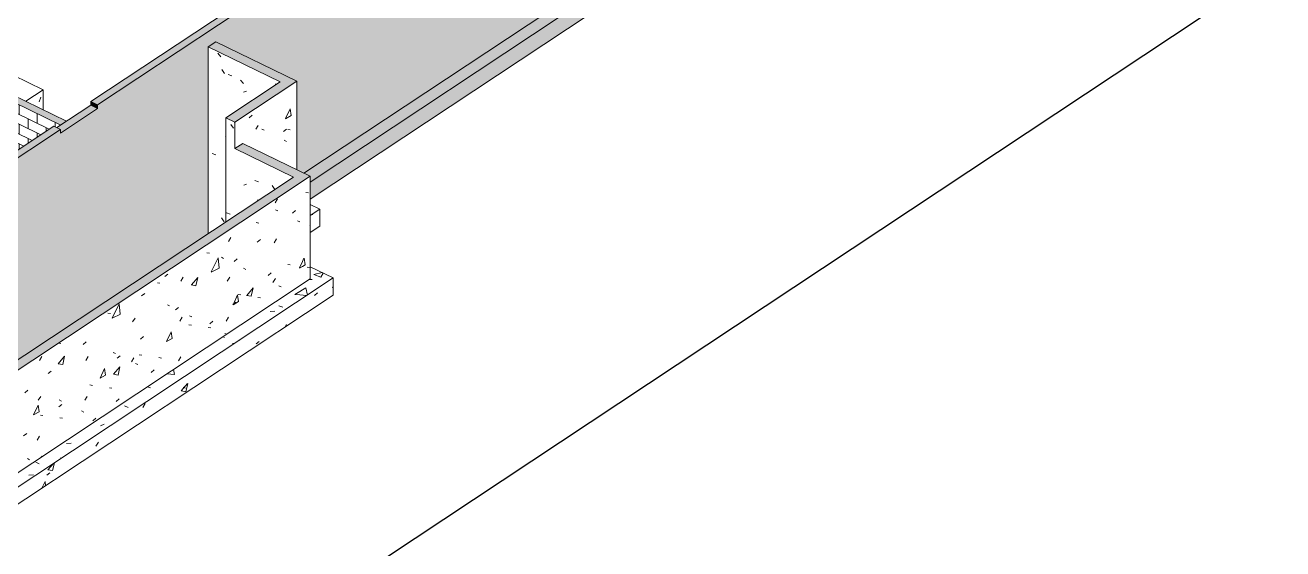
# Model space of a CAD drawing. Header units: inches. Extents: x -4071 to 5659, y -7640 to 11458.
# Drawn here: x 4291 to 5139, y -3466 to -3113 of the extents above; entities that cross this region are included whole.
import ezdxf

# ---------------------------------------------------------------- set-up
doc = ezdxf.new("R2010")
doc.units = ezdxf.units.IN
doc.header["$MEASUREMENT"] = 0
for name, color, linetype, lineweight in [('A-WALL', 113, 'Continuous', 18), ('A-WALL-PATT', 111, 'Continuous', 9), ('G-ANNO-SYMB', 111, 'Continuous', 30), ('S-FNDN', 32, 'Continuous', 18)]:
    doc.layers.add(name, color=color, linetype=linetype, lineweight=lineweight)
pattern_1 = [(38.843, (4480.646, -1978.785), (52.2627, -30.4178), [4.51, -49.611]), (329.8, (4480.646, -1978.785), (-10.1098, 64.362), [5.039, -55.431]), (98.927, (4485, -1981.32), (42.1533, 33.9443), [5.429, -59.722]), (32.745, (4480.65, -1962.98), (77.7636, -50.961), [6.748, -74.223]), (95.821, (4487.126, -1967.23), (68.1032, 43.797), [7.937, -87.312]), (326.762, (4480.646, -1962.98), (68.104, 43.7973), [7.748, -85.227]), (355.947, (4487.93, -1970.48), (43.4937, -53.0016), [5.115, -56.261]), (309.372, (4487.93, -1970.48), (17.7293, 48.663), [5.714, -62.849]), (69.982, (4491.557, -1974.9), (61.2226, -4.3385), [4.316, -47.476]), (19.034, (4480.646, -1978.785), (0.8863, 25.8737), [2.018, -37.852, 2.018, -38.953, -40.512]), (19.034, (4480.646, -1978.785), (0.8863, 25.8737), [-80.841, 2.018, -38.494]), (340.998, (4480.646, -1978.785), (19.1688, 21.8281), [2.521, -26.665, 2.521, -46.148, -19.292]), (340.998, (4480.646, -1978.785), (19.1688, 21.8281), [-77.856, 2.521, -16.771]), (310.327, (4464.397, -1970.869), (38.89608, -20.73084), [3.134, -20.606, 3.134, -70.934, -98.283]), (310.327, (4464.397, -1970.869), (38.89608, -20.73084), [-97.808, 3.134, -95.149]), (304.03, (4457.11, -1967.32), (42.49345, -12.79106), [3.168, -28.03, 3.168, -46.557, -70.555]), (304.03, (4457.11, -1967.32), (42.49345, -12.79106), [-80.923, 3.168, -67.388])]
pattern_2 = [(65.245, (3316.005, -2746.523), (44.8314, 24.72106), [7.196, -79.156]), (28.873, (3316.005, -2746.523), (-8.6732, 53.6958), [4.266, -46.929]), (99.175, (3319.74, -2744.463), (36.159, 78.4168), [4.533, -49.859]), (63.199, (3316.005, -2730.72), (66.7075, 31.082), [10.797, -118.769]), (95.597, (3321.56, -2728.13), (58.419, 115.649), [7.081, -77.89]), (24.983, (3316.005, -2730.72), (58.42, 115.6486), [6.133, -67.46]), (48.924, (3322.255, -2730.532), (37.30926, -7.1148), [6.661, -73.268]), (349.203, (3322.255, -2730.53), (15.2084, 67.3686), [3.165, -34.816]), (77.279, (3325.364, -2731.125), (52.5171, 60.2535), [5.755, -63.308]), (58.504, (3316.005, -2746.523), (0.75927, 26.80774), [3.132, -58.752, 3.132, -60.461, -62.881]), (58.504, (3316.005, -2746.523), (0.75927, 26.80774), [-125.477, 3.132, -59.749]), (39.64, (3316.005, -2746.523), (16.44296, 42.0508), [2.656, -28.085, 2.656, -48.606, -20.319]), (39.64, (3316.005, -2746.523), (16.44296, 42.0508), [-82.002, 2.656, -17.664]), (351.841, (3302.066, -2755.75), (33.36575, 20.30726), [1.757, -11.556, 1.757, -39.781, -55.118]), (351.841, (3302.066, -2755.75), (33.36575, 20.30726), [-54.852, 1.757, -53.361]), (333.599, (3295.816, -2759.89), (36.452, 32.0414), [1.698, -15.023, 1.698, -24.953, -37.815]), (333.599, (3295.816, -2759.89), (36.452, 32.0414), [-43.371, 1.698, -36.117])]
pattern_3 = [(34.089, (3318.85, -4057.874), (68.8563, -3.4213), [5.588, -61.472]), (357.156, (3318.85, -4057.874), (-13.3207, 41.0074), [5.745, -63.197]), (107.995, (3324.59, -4058.16), (55.537, 37.586), [3.593, -39.523]), (30.62, (3318.85, -4046.97), (102.4553, -9.0222), [8.689, -95.577]), (101.577, (3327.39, -4047.72), (89.728, 53.1054), [5.285, -58.135]), (354.967, (3318.85, -4046.97), (89.727, 53.106), [8.571, -94.281]), (12.298, (3328.45, -4049.697), (57.30306, -21.9493), [6.88, -75.676]), (339.041, (3328.45, -4049.697), (23.3585, 39.5333), [5.114, -56.249]), (59.423, (3333.227, -4051.526), (80.6616, 17.5827), [3.827, -42.092]), (23.545, (3318.85, -4057.874), (1.16752, 18.1483), [2.742, -51.426, 2.742, -52.921, -55.04]), (23.545, (3318.85, -4057.874), (1.16752, 18.1483), [-109.83, 2.742, -52.298]), (4.276, (3318.85, -4057.874), (25.2541, 21.50182), [3.15, -33.31, 3.15, -57.648, -24.1]), (4.276, (3318.85, -4057.874), (25.2541, 21.50182), [-97.258, 3.15, -20.95]), (340.111, (3297.443, -4057.874), (51.24646, -1.22932), [2.841, -18.684, 2.841, -64.318, -89.115]), (340.111, (3297.443, -4057.874), (51.24646, -1.22932), [-88.684, 2.841, -86.274]), (332.509, (3287.843, -4057.874), (55.986, 5.4576), [2.633, -23.298, 2.633, -38.697, -58.644]), (332.509, (3287.843, -4057.874), (55.986, 5.4576), [-67.261, 2.633, -56.011])]
pattern_4 = [(65.245, (3324.354, -2750.59), (44.8314, 24.72106), [7.196, -79.156]), (28.873, (3324.354, -2750.59), (-8.6732, 53.6958), [4.266, -46.929]), (99.175, (3328.09, -2748.53), (36.159, 78.4168), [4.533, -49.859]), (63.199, (3324.354, -2734.786), (66.7075, 31.082), [10.797, -118.769]), (95.597, (3329.91, -2732.196), (58.419, 115.649), [7.081, -77.89]), (24.983, (3324.35, -2734.79), (58.42, 115.6486), [6.133, -67.46]), (48.924, (3330.604, -2734.6), (37.30926, -7.1148), [6.661, -73.268]), (349.203, (3330.604, -2734.6), (15.2084, 67.3686), [3.165, -34.816]), (77.279, (3333.713, -2735.192), (52.5171, 60.2535), [5.755, -63.308]), (58.504, (3324.354, -2750.59), (0.75927, 26.80774), [3.132, -58.752, 3.132, -60.461, -62.881]), (58.504, (3324.354, -2750.59), (0.75927, 26.80774), [-125.477, 3.132, -59.749]), (39.64, (3324.354, -2750.59), (16.44296, 42.0508), [2.656, -28.085, 2.656, -48.606, -20.319]), (39.64, (3324.354, -2750.59), (16.44296, 42.0508), [-82.002, 2.656, -17.664]), (351.841, (3310.415, -2759.817), (33.36575, 20.30726), [1.757, -11.556, 1.757, -39.781, -55.118]), (351.841, (3310.415, -2759.817), (33.36575, 20.30726), [-54.852, 1.757, -53.361]), (333.599, (3304.165, -2763.955), (36.452, 32.0414), [1.698, -15.023, 1.698, -24.953, -37.815]), (333.599, (3304.165, -2763.955), (36.452, 32.0414), [-43.371, 1.698, -36.117])]

msp = doc.modelspace()

# ---------------------------------------------------------------- hatches: boundary and pattern name
at = {"layer": 'A-WALL'}
for points in [[(4462.647, -3151.245), (4473.928, -3150.754), (4419.279, -3124.133), (4414.071, -3127.581), (4461.64, -3150.754)], [(4432.258, -3178.34), (4473.928, -3150.754), (4462.647, -3151.245), (4426.186, -3175.382), (4428.794, -3176.653)], [(4477.799, -3218.221), (4483.007, -3214.773), (4437.467, -3192.589), (4432.258, -3196.037), (4474.027, -3216.384)], [(4240.804, -3375.116), (4477.799, -3218.221), (4471.726, -3215.264), (4234.732, -3372.158), (4239.94, -3374.695)]]:
    msp.add_hatch(color=256, dxfattribs=at).paths.add_polyline_path(points, flags=0)
at = {"layer": 'A-WALL-PATT'}
h = msp.add_hatch(dxfattribs=at)
h.set_pattern_fill('FP_132', color=256, style=0, pattern_type=2)
h.set_pattern_definition([(65.245, (3215.816, -2697.717), (44.83138, 24.72106), [7.196, -79.156]), (28.873, (3215.816, -2697.717), (-8.6732, 53.6958), [4.266, -46.929]), (99.175, (3219.55, -2695.657), (36.159, 78.4168), [4.533, -49.859]), (63.199, (3215.816, -2681.913), (66.7075, 31.0819), [10.797, -118.769]), (95.597, (3221.375, -2679.32), (58.4192, 115.649), [7.081, -77.89]), (24.983, (3215.816, -2681.91), (58.42, 115.6486), [6.133, -67.46]), (48.924, (3222.066, -2681.726), (37.30926, -7.1148), [6.661, -73.268]), (349.203, (3222.066, -2681.726), (15.2084, 67.3686), [3.165, -34.816]), (77.279, (3225.175, -2682.32), (52.51714, 60.2535), [5.755, -63.308]), (58.504, (3215.816, -2697.717), (0.759265, 26.80774), [3.132, -58.752, 3.132, -60.461, -62.881]), (58.504, (3215.816, -2697.717), (0.759265, 26.80774), [-125.477, 3.132, -59.749]), (39.64, (3215.816, -2697.717), (16.44296, 42.0508), [2.656, -28.085, 2.656, -48.606, -20.319]), (39.64, (3215.816, -2697.717), (16.44296, 42.0508), [-82.002, 2.656, -17.664]), (351.841, (3201.877, -2706.944), (33.36575, 20.30726), [1.757, -11.556, 1.757, -39.781, -55.118]), (351.841, (3201.877, -2706.944), (33.36575, 20.30726), [-54.852, 1.757, -53.361]), (333.599, (3195.627, -2711.08), (36.452, 32.0414), [1.698, -15.023, 1.698, -24.953, -37.815]), (333.599, (3195.627, -2711.08), (36.452, 32.0414), [-43.371, 1.698, -36.117])])
h.paths.add_polyline_path([(3643.837, -3765.48), (3833.121, -3640.171), (3833.544, -3637.968), (3833.939, -3637.381), (3834.615, -3636.877), (3834.29, -3635.882), (3835.402, -3635.508), (3835.518, -3635.559), (3838.309, -3633.711), (3840.042, -3634.474), (3840.129, -3634.526), (3840.743, -3634.897), (3840.967, -3634.978), (3898.461, -3596.916), (3898.884, -3594.712), (3899.278, -3594.126), (3899.954, -3593.622), (3899.629, -3592.627), (3900.741, -3592.253), (3900.857, -3592.303), (3903.648, -3590.456), (3905.382, -3591.219), (3905.468, -3591.271), (3906.082, -3591.642), (3906.306, -3591.722), (3963.8, -3553.66), (3964.223, -3551.457), (3964.618, -3550.87), (3965.294, -3550.366), (3964.968, -3549.371), (3966.08, -3548.997), (3966.197, -3549.048), (3968.987, -3547.2), (3970.721, -3547.963), (3970.807, -3548.015), (3971.422, -3548.386), (3971.645, -3548.466), (4085.924, -3472.812), (4085.924, -3344.819), (4091.133, -3341.371), (4126.291, -3358.498), (4126.291, -3334.146), (4220.047, -3272.078), (4220.047, -3306.649), (4135.183, -3362.83), (4139.709, -3365.034), (4189.191, -3332.276), (4195.263, -3335.234), (4195.263, -3346.946), (4239.94, -3368.709), (4414.071, -3253.433), (4414.071, -3127.581), (4419.279, -3124.133), (4473.928, -3150.754), (4474.027, -3210.399), (4478.799, -3212.723), (4865.272, -2956.813), (4865.272, -2818.59), (4764.615, -2885.227), (4764.615, -2887.696), (4739.613, -2904.248), (4739.613, -2901.779), (4339.587, -3166.602), (4339.587, -3169.071), (4314.585, -3185.623), (4314.585, -3183.153), (4241.167, -3231.757), (4241.167, -3234.227), (4214.578, -3251.829), (4214.578, -3249.359), (4132.802, -3303.496), (4132.802, -3305.966), (4091.133, -3333.551), (4091.133, -3331.082), (3902.058, -3456.253), (3902.058, -3458.722), (3877.056, -3475.273), (3877.056, -3472.804), (3795.54, -3526.769), (3795.54, -3534.177), (3643.837, -3634.606), (3643.837, -3764.191)], flags=0)
h.paths.add_polyline_path([(3840.606, -3634.684), (3840.116, -3634.474), (3840.211, -3634.494), (3840.586, -3634.674)], flags=0)
h.paths.add_polyline_path([(3905.946, -3591.428), (3905.456, -3591.219), (3905.551, -3591.238), (3905.926, -3591.419)], flags=0)
h.paths.add_polyline_path([(3971.285, -3548.172), (3970.795, -3547.963), (3970.89, -3547.983), (3971.265, -3548.163)], flags=0)
h.paths.add_polyline_path([(3968.554, -3540.064), (3953.738, -3504.233), (3952.994, -3504.153), (3951.881, -3503.531), (3950.723, -3502.709), (3950.093, -3503.26), (3930.332, -3535.349), (3929.726, -3535.024), (3929.356, -3534.681), (3946.93, -3506.029), (3938.464, -3513.321), (3938.165, -3513.273), (3937.817, -3512.946), (3937.764, -3512.495), (3938.026, -3512.163), (3949.194, -3502.339), (3949.571, -3501.648), (3948.328, -3498.301), (3948.643, -3496.117), (3949.172, -3495.33), (3949.848, -3494.826), (3949.523, -3493.831), (3950.635, -3493.457), (3950.751, -3493.508), (3953.542, -3491.66), (3955.276, -3492.423), (3955.362, -3492.475), (3955.976, -3492.846), (3957.518, -3493.69), (3957.518, -3494.781), (3957.923, -3495.015), (3958.673, -3495.891), (3959.002, -3497.087), (3959.107, -3498.031), (3958.927, -3498.975), (3958.051, -3501.224), (3978.096, -3517.248), (3978.035, -3517.681), (3977.706, -3518.026), (3977.302, -3518.082), (3976.76, -3517.681), (3957.271, -3502.323), (3954.997, -3504.008), (3969.629, -3539.622), (3968.572, -3540.058)], flags=0)
h.paths.add_polyline_path([(3955.839, -3492.633), (3955.349, -3492.423), (3955.444, -3492.443), (3955.819, -3492.623)], flags=0)
h.paths.add_polyline_path([(4784.716, -2999.753), (4769.899, -2963.922), (4769.155, -2963.842), (4768.043, -2963.22), (4766.884, -2962.398), (4766.181, -2963.069), (4746.493, -2995.038), (4745.888, -2994.713), (4745.517, -2994.37), (4763.092, -2965.718), (4754.625, -2973.01), (4754.326, -2972.962), (4753.979, -2972.635), (4753.926, -2972.184), (4754.188, -2971.852), (4765.355, -2962.028), (4765.733, -2961.337), (4764.489, -2957.99), (4764.939, -2955.606), (4765.334, -2955.02), (4766.009, -2954.515), (4765.684, -2953.521), (4766.796, -2953.146), (4766.913, -2953.197), (4769.703, -2951.35), (4771.437, -2952.112), (4771.523, -2952.164), (4772.138, -2952.535), (4773.679, -2953.379), (4773.679, -2954.47), (4774.085, -2954.704), (4774.834, -2955.58), (4775.163, -2956.776), (4775.286, -2957.601), (4775.089, -2958.664), (4774.213, -2960.914), (4794.258, -2976.937), (4794.197, -2977.37), (4793.868, -2977.715), (4793.463, -2977.771), (4792.921, -2977.37), (4773.432, -2962.012), (4771.159, -2963.697), (4785.79, -2999.311), (4784.734, -2999.747)], flags=0)
h.paths.add_polyline_path([(4772.001, -2952.322), (4771.511, -2952.112), (4771.606, -2952.132), (4771.981, -2952.312)], flags=0)
h = msp.add_hatch(dxfattribs=at)
h.set_pattern_fill('FP_195', color=256, style=0, pattern_type=2)
h.set_pattern_definition([(38.843, (4517.106, -1954.647), (52.2627, -30.4178), [4.51, -49.611]), (329.8, (4517.106, -1954.647), (-10.1098, 64.362), [5.039, -55.431]), (98.927, (4521.46, -1957.18), (42.1533, 33.9443), [5.429, -59.722]), (32.745, (4517.11, -1938.84), (77.7636, -50.961), [6.748, -74.223]), (95.821, (4523.59, -1943.09), (68.1032, 43.797), [7.937, -87.312]), (326.762, (4517.106, -1938.844), (68.1038, 43.7973), [7.748, -85.227]), (355.947, (4524.393, -1946.344), (43.4937, -53.0016), [5.115, -56.261]), (309.372, (4524.393, -1946.344), (17.7293, 48.663), [5.714, -62.849]), (69.982, (4528.017, -1950.76), (61.2226, -4.3385), [4.316, -47.476]), (19.034, (4517.106, -1954.647), (0.8863, 25.8737), [2.018, -37.852, 2.018, -38.953, -40.512]), (19.034, (4517.106, -1954.647), (0.8863, 25.8737), [-80.841, 2.018, -38.494]), (340.998, (4517.106, -1954.647), (19.1688, 21.8281), [2.521, -26.665, 2.521, -46.148, -19.292]), (340.998, (4517.106, -1954.647), (19.1688, 21.8281), [-77.856, 2.521, -16.771]), (310.327, (4500.858, -1946.732), (38.89608, -20.73084), [3.134, -20.606, 3.134, -70.934, -98.283]), (310.327, (4500.858, -1946.732), (38.89608, -20.73084), [-97.808, 3.134, -95.149]), (304.03, (4493.57, -1943.182), (42.49345, -12.79106), [3.168, -28.03, 3.168, -46.557, -70.555]), (304.03, (4493.57, -1943.182), (42.49345, -12.79106), [-80.923, 3.168, -67.388])])
h.paths.add_polyline_path([(4414.071, -3253.433), (4426.186, -3245.412), (4426.186, -3175.382), (4462.647, -3151.245), (4414.071, -3127.581), (4414.071, -3251.082)], flags=0)
h = msp.add_hatch(dxfattribs=at)
h.set_pattern_fill('FP_194', color=256, style=0, pattern_type=2)
h.set_pattern_definition([(334.027, (4226.049, -3248.966), (-7e-05, 6.58512), []), (90, (4226.049, -3248.966), (-6.072, 9.543), [6.585, -6.585])])
h.paths.add_polyline_path([(4229.255, -3236.879), (4236.613, -3232.008), (4236.613, -3229.539), (4310.106, -3180.972), (4312.18, -3181.982), (4314.791, -3180.253), (4228.325, -3138.132), (4228.325, -3236.427)], flags=0)
h = msp.add_hatch(dxfattribs=at)
h.set_pattern_fill('FP_196', color=256, style=0, pattern_type=2)
h.set_pattern_definition([(65.245, (3270.464, -2724.338), (44.8314, 24.72106), [7.196, -79.156]), (28.873, (3270.464, -2724.34), (-8.6732, 53.6958), [4.266, -46.929]), (99.175, (3274.2, -2722.28), (36.159, 78.4168), [4.533, -49.859]), (63.199, (3270.464, -2708.535), (66.7075, 31.082), [10.797, -118.769]), (95.597, (3276.02, -2705.944), (58.419, 115.649), [7.081, -77.89]), (24.983, (3270.46, -2708.535), (58.42, 115.6486), [6.133, -67.46]), (48.924, (3276.715, -2708.348), (37.30926, -7.1148), [6.661, -73.268]), (349.203, (3276.715, -2708.35), (15.2084, 67.3686), [3.165, -34.816]), (77.279, (3279.824, -2708.94), (52.5171, 60.2535), [5.755, -63.308]), (58.504, (3270.464, -2724.338), (0.75927, 26.80774), [3.132, -58.752, 3.132, -60.461, -62.881]), (58.504, (3270.464, -2724.338), (0.75927, 26.80774), [-125.477, 3.132, -59.749]), (39.64, (3270.464, -2724.338), (16.44296, 42.0508), [2.656, -28.085, 2.656, -48.606, -20.319]), (39.64, (3270.464, -2724.338), (16.44296, 42.0508), [-82.002, 2.656, -17.664]), (351.841, (3256.526, -2733.566), (33.36575, 20.30726), [1.757, -11.556, 1.757, -39.781, -55.118]), (351.841, (3256.526, -2733.566), (33.36575, 20.30726), [-54.852, 1.757, -53.361]), (333.599, (3250.275, -2737.704), (36.452, 32.0414), [1.698, -15.023, 1.698, -24.953, -37.815]), (333.599, (3250.275, -2737.704), (36.452, 32.0414), [-43.371, 1.698, -36.117])])
h.paths.add_polyline_path([(4473.928, -3210.35), (4473.928, -3150.754), (4432.258, -3178.34), (4432.258, -3196.037), (4437.467, -3192.589), (4471.726, -3209.278)], flags=0)
h = msp.add_hatch(dxfattribs=at)
h.set_pattern_fill('FP_197', color=256, style=0, pattern_type=2)
h.set_pattern_definition(pattern_1)
h.paths.add_polyline_path([(4426.186, -3245.412), (4432.258, -3241.392), (4432.258, -3178.34), (4426.186, -3175.382), (4426.186, -3234.015)], flags=0)
h = msp.add_hatch(dxfattribs=at)
h.set_pattern_fill('FP_197', color=256, style=0, pattern_type=2)
h.set_pattern_definition(pattern_1)
h.paths.add_polyline_path([(4432.258, -3241.392), (4471.726, -3215.264), (4432.258, -3196.037), (4432.258, -3237.592)], flags=0)
h = msp.add_hatch(dxfattribs=at)
h.set_pattern_fill('FP_198', color=256, style=0, pattern_type=2)
h.set_pattern_definition(pattern_2)
h.paths.add_polyline_path([(4240.804, -3444.257), (4477.799, -3287.363), (4477.799, -3218.221), (4240.804, -3375.116), (4240.804, -3441.973)], flags=0)
h = msp.add_hatch(dxfattribs=at)
h.set_pattern_fill('FP_198', color=256, style=0, pattern_type=2)
h.set_pattern_definition(pattern_2)
h.paths.add_polyline_path([(4477.799, -3287.363), (4483.007, -3283.914), (4483.007, -3214.773), (4477.799, -3218.221), (4477.799, -3285.079)], flags=0)
at = {"layer": 'S-FNDN'}
for points in [[(4339.587, -3166.602), (4739.613, -2901.779), (4735.059, -2899.56), (4335.032, -3164.384)], [(4314.791, -3180.253), (4318.697, -3177.667), (4232.232, -3135.546), (4228.325, -3138.132), (4314.585, -3180.153)], [(4314.585, -3185.623), (4339.587, -3169.071), (4335.032, -3166.853), (4312.18, -3181.982), (4314.585, -3183.153)], [(4339.587, -3169.071), (4339.587, -3166.602), (4335.032, -3164.384), (4335.032, -3166.853), (4337.438, -3168.025)], [(4241.167, -3231.757), (4314.585, -3183.153), (4310.031, -3180.935), (4236.613, -3229.539)]]:
    msp.add_hatch(color=256, dxfattribs=at).paths.add_polyline_path(points, flags=0)
at = {"layer": 'S-FNDN', "lineweight": 9}
h = msp.add_hatch(dxfattribs=at)
h.set_pattern_fill('FP_137', color=256, style=0, pattern_type=2)
h.set_pattern_definition([(34.089, (3318.85, -4099.03), (68.8563, -3.4213), [5.588, -61.472]), (357.156, (3318.85, -4099.03), (-13.32075, 41.0074), [5.745, -63.197]), (107.995, (3324.59, -4099.315), (55.5371, 37.5859), [3.593, -39.523]), (30.62, (3318.85, -4088.126), (102.4553, -9.0222), [8.689, -95.577]), (101.577, (3327.39, -4088.88), (89.728, 53.1054), [5.285, -58.135]), (354.967, (3318.85, -4088.126), (89.727, 53.106), [8.571, -94.281]), (12.298, (3328.45, -4090.852), (57.30306, -21.94933), [6.88, -75.676]), (339.041, (3328.45, -4090.85), (23.3585, 39.5333), [5.114, -56.249]), (59.423, (3333.227, -4092.68), (80.6616, 17.5827), [3.827, -42.092]), (23.545, (3318.85, -4099.03), (1.16752, 18.1483), [2.742, -51.426, 2.742, -52.921, -55.04]), (23.545, (3318.85, -4099.03), (1.16752, 18.1483), [-109.83, 2.742, -52.298]), (4.276, (3318.85, -4099.03), (25.2541, 21.50182), [3.15, -33.31, 3.15, -57.648, -24.1]), (4.276, (3318.85, -4099.03), (25.2541, 21.50182), [-97.258, 3.15, -20.95]), (340.111, (3297.443, -4099.03), (51.24646, -1.22932), [2.841, -18.684, 2.841, -64.318, -89.115]), (340.111, (3297.443, -4099.03), (51.24646, -1.22932), [-88.684, 2.841, -86.274]), (332.509, (3287.843, -4099.03), (55.98603, 5.4576), [2.633, -23.298, 2.633, -38.697, -58.644]), (332.509, (3287.843, -4099.03), (55.98603, 5.4576), [-67.261, 2.633, -56.011])])
h.paths.add_polyline_path([(3661.194, -3762.712), (3829.883, -3651.037), (3831.697, -3648.08), (3823.231, -3655.372), (3822.932, -3655.324), (3822.584, -3654.997), (3822.531, -3654.546), (3822.793, -3654.214), (3833.961, -3644.39), (3834.338, -3643.699), (3833.095, -3640.189), (3653.604, -3759.015)], flags=0)
h.paths.add_polyline_path([(3832.348, -3649.405), (3837.419, -3646.049), (3836.648, -3645.581), (3835.489, -3644.76), (3834.787, -3645.43), (3834.215, -3646.362)], flags=0)
h.paths.add_polyline_path([(3843.239, -3642.196), (3895.222, -3607.782), (3897.037, -3604.824), (3888.57, -3612.117), (3888.271, -3612.069), (3887.923, -3611.741), (3887.871, -3611.291), (3888.133, -3610.958), (3899.3, -3601.134), (3899.678, -3600.443), (3898.434, -3596.933), (3841.054, -3635.049), (3842.285, -3635.765), (3842.285, -3636.832), (3842.69, -3637.066), (3843.44, -3637.942), (3843.769, -3639.138), (3843.891, -3639.963), (3843.694, -3641.026), (3843.275, -3642.102)], flags=0)
h.paths.add_polyline_path([(3897.688, -3606.15), (3902.758, -3602.793), (3901.987, -3602.326), (3900.829, -3601.504), (3900.126, -3602.175), (3899.555, -3603.106)], flags=0)
h.paths.add_polyline_path([(3908.578, -3598.94), (3960.562, -3564.526), (3962.376, -3561.568), (3953.909, -3568.861), (3953.611, -3568.813), (3953.263, -3568.486), (3953.21, -3568.035), (3953.472, -3567.702), (3964.639, -3557.879), (3965.017, -3557.188), (3963.774, -3553.678), (3906.393, -3591.793), (3907.624, -3592.485), (3907.624, -3593.577), (3908.03, -3593.811), (3908.779, -3594.686), (3909.108, -3595.882), (3909.23, -3596.707), (3909.034, -3597.77), (3908.615, -3598.846)], flags=0)
h.paths.add_polyline_path([(3963.027, -3562.894), (3968.098, -3559.537), (3967.327, -3559.07), (3966.168, -3558.249), (3965.465, -3558.919), (3964.894, -3559.85)], flags=0)
h.paths.add_polyline_path([(3973.917, -3555.685), (4093.514, -3476.51), (4085.924, -3472.812), (3971.732, -3548.537), (3972.964, -3549.23), (3972.964, -3550.321), (3973.369, -3550.555), (3974.118, -3551.43), (3974.448, -3552.626), (3974.57, -3553.452), (3974.373, -3554.515), (3974.02, -3555.42)], flags=0)
h.paths.add_polyline_path([(4483.007, -3218.66), (4864.213, -2966.296), (4866.027, -2963.338), (4857.56, -2970.631), (4857.261, -2970.583), (4856.914, -2970.255), (4856.861, -2969.805), (4857.123, -2969.472), (4868.29, -2959.648), (4868.668, -2958.957), (4867.425, -2955.61), (4867.874, -2953.226), (4868.269, -2952.64), (4868.945, -2952.136), (4868.619, -2951.141), (4869.731, -2950.767), (4869.848, -2950.817), (4870.993, -2949.933), (4865.272, -2947.146), (4865.272, -2956.872), (4478.799, -3212.723), (4483.007, -3214.773), (4483.007, -3218.221)], flags=0)
h.paths.add_polyline_path([(4866.678, -2964.664), (4871.748, -2961.307), (4870.978, -2960.84), (4869.819, -2960.018), (4869.116, -2960.689), (4866.8, -2964.466)], flags=0)
h.paths.add_polyline_path([(4877.568, -2957.454), (4881.327, -2954.966), (4877.784, -2953.241), (4878.099, -2954.396), (4878.215, -2955.264), (4878.024, -2956.285), (4877.605, -2957.361)], flags=0)
h = msp.add_hatch(dxfattribs=at)
h.set_pattern_fill('FP_174', color=256, style=0, pattern_type=2)
h.set_pattern_definition([(65.245, (3223.406, -2701.414), (44.83138, 24.72106), [7.196, -79.156]), (28.873, (3223.406, -2701.414), (-8.6732, 53.6958), [4.266, -46.929]), (99.175, (3227.14, -2699.354), (36.159, 78.4168), [4.533, -49.859]), (63.199, (3223.406, -2685.61), (66.7075, 31.0819), [10.797, -118.769]), (95.597, (3228.965, -2683.02), (58.4192, 115.649), [7.081, -77.89]), (24.983, (3223.406, -2685.61), (58.42, 115.6486), [6.133, -67.46]), (48.924, (3229.656, -2685.424), (37.30926, -7.1148), [6.661, -73.268]), (349.203, (3229.656, -2685.424), (15.2084, 67.3686), [3.165, -34.816]), (77.279, (3232.765, -2686.017), (52.51714, 60.2535), [5.755, -63.308]), (58.504, (3223.406, -2701.414), (0.759265, 26.80774), [3.132, -58.752, 3.132, -60.461, -62.881]), (58.504, (3223.406, -2701.414), (0.759265, 26.80774), [-125.477, 3.132, -59.749]), (39.64, (3223.406, -2701.414), (16.44296, 42.0508), [2.656, -28.085, 2.656, -48.606, -20.319]), (39.64, (3223.406, -2701.414), (16.44296, 42.0508), [-82.002, 2.656, -17.664]), (351.841, (3209.467, -2710.642), (33.36575, 20.30726), [1.757, -11.556, 1.757, -39.781, -55.118]), (351.841, (3209.467, -2710.642), (33.36575, 20.30726), [-54.852, 1.757, -53.361]), (333.599, (3203.217, -2714.78), (36.452, 32.0414), [1.698, -15.023, 1.698, -24.953, -37.815]), (333.599, (3203.217, -2714.78), (36.452, 32.0414), [-43.371, 1.698, -36.117])])
h.paths.add_polyline_path([(3664.23, -3772.226), (3817.983, -3670.439), (3829.883, -3651.037), (3661.194, -3762.712), (3664.23, -3764.191), (3664.23, -3772.144)], flags=0)
h.paths.add_polyline_path([(3820.448, -3668.807), (3841.936, -3654.582), (3838.505, -3646.284), (3837.761, -3646.204), (3837.361, -3646.087), (3832.348, -3649.405), (3825.034, -3661.33)], flags=0)
h.paths.add_polyline_path([(3842.998, -3653.879), (3849.085, -3649.849), (3842.038, -3644.374), (3839.764, -3646.059), (3841.412, -3650.044)], flags=0)
h.paths.add_polyline_path([(3850.181, -3649.123), (3883.322, -3627.184), (3895.222, -3607.782), (3843.18, -3642.347), (3842.818, -3643.275), (3847.813, -3647.243)], flags=0)
h.paths.add_polyline_path([(3885.787, -3625.552), (3907.275, -3611.326), (3903.844, -3603.028), (3903.1, -3602.948), (3902.7, -3602.831), (3897.688, -3606.15), (3892.255, -3615.007)], flags=0)
h.paths.add_polyline_path([(3908.337, -3610.623), (3914.424, -3606.593), (3907.377, -3601.118), (3905.104, -3602.803), (3906.181, -3605.41)], flags=0)
h.paths.add_polyline_path([(3915.52, -3605.868), (3948.661, -3583.928), (3960.562, -3564.526), (3908.519, -3599.091), (3908.158, -3600.02), (3910.873, -3602.177)], flags=0)
h.paths.add_polyline_path([(3951.127, -3582.296), (3972.578, -3567.981), (3969.183, -3559.772), (3968.439, -3559.693), (3968.04, -3559.576), (3963.027, -3562.894), (3953.269, -3578.803)], flags=0)
h.paths.add_polyline_path([(3973.676, -3567.368), (3979.764, -3563.338), (3972.716, -3557.862), (3970.443, -3559.548), (3973.482, -3566.898)], flags=0)
h.paths.add_polyline_path([(3980.86, -3562.612), (4086.352, -3492.775), (4086.352, -3481.251), (3973.859, -3555.835), (3973.497, -3556.764), (3975.019, -3557.973)], flags=0)
h.paths.add_polyline_path([(4483.007, -3230.183), (4852.312, -2985.698), (4864.213, -2966.296), (4483.007, -3218.66), (4483.007, -3225.826)], flags=0)
h.paths.add_polyline_path([(4854.777, -2984.066), (4876.223, -2969.737), (4872.834, -2961.542), (4872.09, -2961.462), (4871.69, -2961.346), (4866.678, -2964.664), (4855.466, -2982.944)], flags=0)
h.paths.add_polyline_path([(4877.327, -2969.137), (4881.327, -2966.49), (4881.327, -2963.449), (4876.367, -2959.632), (4874.094, -2961.318), (4877.294, -2969.056)], flags=0)
h.paths.add_polyline_path([(4881.327, -2961.853), (4881.327, -2954.966), (4877.51, -2957.605), (4877.148, -2958.534), (4878.519, -2959.623)], flags=0)
h = msp.add_hatch(dxfattribs=at)
h.set_pattern_fill('FP_140', color=256, style=0, pattern_type=2)
h.set_pattern_definition([(0, (3318.851, -4099.03), (76.8, 10.903), [3.168, -54.432, 3.168, -54.432, -307.2]), (0, (3318.851, -4099.03), (76.8, 10.903), [-115.2, 3.168, -112.032, 3.168, -54.432, -134.4]), (0, (3318.851, -4099.03), (76.8, 10.903), [-288, 3.168, -35.232, 3.168, -92.832]), (135.474, (3347.651, -4093.578), (-55.0283, 32.31815), [2.222, -38.175, 2.222, -253.625]), (135.474, (3347.651, -4093.578), (-55.0283, 32.31815), [-42.619, -38.175, 2.222, -78.572, -134.656]), (135.474, (3347.651, -4093.578), (-55.0283, 32.31815), [-161.587, 2.222, -38.175, 2.222, -92.038]), (135.474, (3347.651, -4093.578), (-55.0283, 32.31815), [-204.206, -24.709, 2.222, -65.106]), (224.526, (3357.251, -4071.771), (-21.77233, -43.22216), [2.222, -38.175, 2.222, -253.625]), (224.526, (3357.251, -4071.771), (-21.77233, -43.22216), [-42.619, -38.175, 2.222, -78.572, -134.656]), (224.526, (3357.251, -4071.771), (-21.77233, -43.22216), [-161.587, 2.222, -38.175, 2.222, -92.038]), (224.526, (3357.251, -4071.771), (-21.77233, -43.22216), [-204.206, -24.709, 2.222, -65.106])])
h.paths.add_polyline_path([(4291.153, -3164.249), (4302.853, -3156.504), (4254.91, -3133.149), (4254.91, -3146.593), (4270.038, -3153.963)], flags=0)
h.paths.add_polyline_path([(4184.686, -3161.789), (4227.678, -3133.328), (4232.348, -3135.546), (4232.348, -3129.913), (4184.405, -3161.652)], flags=0)
h = msp.add_hatch(dxfattribs=at)
h.set_pattern_fill('FP_141', color=256, style=0, pattern_type=2)
h.set_pattern_definition([(33.505, (3065.533, -2624.508), (50.00359, 48.90697), [2.474, -42.502, 2.474, -282.373]), (33.505, (3065.533, -2624.508), (50.00359, 48.90697), [-47.45, -42.502, 2.474, -87.478, -149.919]), (33.505, (3065.533, -2624.508), (50.00359, 48.90697), [-179.903, 2.474, -42.502, 2.474, -102.47]), (33.505, (3065.533, -2624.508), (50.00359, 48.90697), [-227.353, -27.51, 2.474, -72.486]), (123.209, (3084.284, -2604.193), (-35.82795, 23.12505), [1.883, -32.354, 1.883, -214.952]), (123.209, (3084.284, -2604.193), (-35.82795, 23.12505), [-36.12, -32.354, 1.883, -66.591, -114.124]), (123.209, (3084.284, -2604.193), (-35.82795, 23.12505), [-136.948, 1.883, -32.354, 1.883, -78.003]), (123.209, (3084.284, -2604.193), (-35.82795, 23.12505), [-173.068, -20.942, 1.883, -55.179]), (250.676, (3090.535, -2568.447), (-14.17579, -72.032215), [3.117, -53.549, -358.879]), (250.676, (3090.535, -2568.447), (-14.17579, -72.032215), [-56.665, 3.117, -53.549, -302.214]), (250.676, (3090.535, -2568.447), (-14.17579, -72.032215), [-113.33, 3.117, -110.214, -188.884]), (250.676, (3090.535, -2568.447), (-14.17579, -72.032215), [-226.661, 3.117, -53.549, -132.219]), (250.676, (3090.535, -2568.447), (-14.17579, -72.032215), [-283.326, 3.117, -34.66, -94.442]), (250.676, (3090.535, -2568.447), (-14.17579, -72.032215), [-321.103, 3.117, -91.325])])
h.paths.add_polyline_path([(4302.853, -3169.948), (4302.853, -3156.504), (4291.153, -3164.249), (4301.052, -3169.071)], flags=0)
h = msp.add_hatch(dxfattribs=at)
h.set_pattern_fill('FP_201', color=256, style=0, pattern_type=2)
h.set_pattern_definition(pattern_3)
h.paths.add_polyline_path([(4483.007, -3241.176), (4489.439, -3236.918), (4483.007, -3233.785), (4483.007, -3237.198)], flags=0)
h = msp.add_hatch(dxfattribs=at)
h.set_pattern_fill('FP_202', color=256, style=0, pattern_type=2)
h.set_pattern_definition([(65.245, (3278.813, -2728.405), (44.8314, 24.72106), [7.196, -79.156]), (28.873, (3278.813, -2728.405), (-8.6732, 53.6958), [4.266, -46.929]), (99.175, (3282.55, -2726.345), (36.159, 78.4168), [4.533, -49.859]), (63.199, (3278.813, -2712.6), (66.7075, 31.082), [10.797, -118.769]), (95.597, (3284.37, -2710.01), (58.419, 115.649), [7.081, -77.89]), (24.983, (3278.81, -2712.6), (58.42, 115.6486), [6.133, -67.46]), (48.924, (3285.064, -2712.415), (37.30926, -7.1148), [6.661, -73.268]), (349.203, (3285.064, -2712.415), (15.2084, 67.3686), [3.165, -34.816]), (77.279, (3288.173, -2713.008), (52.5171, 60.2535), [5.755, -63.308]), (58.504, (3278.813, -2728.405), (0.75927, 26.80774), [3.132, -58.752, 3.132, -60.461, -62.881]), (58.504, (3278.813, -2728.405), (0.75927, 26.80774), [-125.477, 3.132, -59.749]), (39.64, (3278.813, -2728.405), (16.44296, 42.0508), [2.656, -28.085, 2.656, -48.606, -20.319]), (39.64, (3278.813, -2728.405), (16.44296, 42.0508), [-82.002, 2.656, -17.664]), (351.841, (3264.875, -2737.633), (33.36575, 20.30726), [1.757, -11.556, 1.757, -39.781, -55.118]), (351.841, (3264.875, -2737.633), (33.36575, 20.30726), [-54.852, 1.757, -53.361]), (333.599, (3258.624, -2741.77), (36.452, 32.0414), [1.698, -15.023, 1.698, -24.953, -37.815]), (333.599, (3258.624, -2741.77), (36.452, 32.0414), [-43.371, 1.698, -36.117])])
h.paths.add_polyline_path([(4483.007, -3252.699), (4489.439, -3248.442), (4489.439, -3236.918), (4483.007, -3241.176), (4483.007, -3251.082)], flags=0)
h = msp.add_hatch(dxfattribs=at)
h.set_pattern_fill('FP_201', color=256, style=0, pattern_type=2)
h.set_pattern_definition(pattern_3)
h.paths.add_polyline_path([(4478.986, -3296.171), (4498.518, -3283.24), (4483.007, -3275.684), (4483.007, -3283.914), (4470.637, -3292.104), (4477.799, -3295.593)], flags=0)
h = msp.add_hatch(dxfattribs=at)
h.set_pattern_fill('FP_203', color=256, style=0, pattern_type=2)
h.set_pattern_definition(pattern_4)
h.paths.add_polyline_path([(4478.986, -3307.695), (4498.518, -3294.764), (4498.518, -3283.24), (4478.986, -3296.171), (4478.986, -3306.649)], flags=0)
h = msp.add_hatch(dxfattribs=at)
h.set_pattern_fill('FP_201', color=256, style=0, pattern_type=2)
h.set_pattern_definition(pattern_3)
h.paths.add_polyline_path([(4241.991, -3453.065), (4478.986, -3296.171), (4470.637, -3292.104), (4240.804, -3444.257), (4226.383, -3437.232), (4219.221, -3441.973), (4240.051, -3452.12)], flags=0)
h = msp.add_hatch(dxfattribs=at)
h.set_pattern_fill('FP_203', color=256, style=0, pattern_type=2)
h.set_pattern_definition(pattern_4)
h.paths.add_polyline_path([(4241.991, -3464.589), (4478.986, -3307.695), (4478.986, -3296.171), (4241.991, -3453.065)], flags=0)

# ---------------------------------------------------------------- linework, layer by layer
at = {"layer": 'A-WALL', "lineweight": 9}
for p, q in [((4419.279, -3124.133), (4414.071, -3127.581)), ((4462.647, -3151.245), (4414.071, -3127.581)), ((4414.071, -3127.581), (4414.071, -3253.433)), ((4419.279, -3124.133), (4473.928, -3150.754)), ((4426.186, -3175.382), (4462.647, -3151.245)), ((4473.928, -3150.754), (4432.258, -3178.34)), ((4473.928, -3150.754), (4473.928, -3210.35)), ((4426.186, -3245.412), (4426.186, -3175.382)), ((4426.186, -3175.382), (4432.258, -3178.34)), ((4432.258, -3178.34), (4432.258, -3196.037)), ((4437.467, -3192.589), (4432.258, -3196.037)), ((4471.726, -3215.264), (4432.258, -3196.037)), ((4437.467, -3192.589), (4483.007, -3214.773)), ((4239.94, -3368.709), (4471.726, -3215.264)), ((4483.007, -3214.773), (4240.804, -3375.116)), ((4483.007, -3214.773), (4483.007, -3283.914)), ((4240.804, -3444.257), (4483.007, -3283.914))]:
    msp.add_line(p, q, dxfattribs=at)
at = {"layer": 'G-ANNO-SYMB'}
msp.add_line((3742.28, -3995.604), (5138.939, -3070.995), dxfattribs=at)
at = {"layer": 'S-FNDN', "lineweight": 9}
for p, q in [((4335.032, -3164.384), (4735.059, -2899.56)), ((4739.613, -2901.779), (4339.587, -3166.602)), ((4478.799, -3212.723), (4865.272, -2956.872)), ((4227.678, -3133.328), (4318.697, -3177.667)), ((4314.791, -3180.253), (4228.325, -3138.132)), ((4312.18, -3181.982), (4335.032, -3166.853)), ((4339.587, -3169.071), (4314.585, -3185.623)), ((4335.032, -3164.384), (4339.587, -3166.602)), ((4335.032, -3166.853), (4335.032, -3164.384)), ((4335.032, -3166.853), (4339.587, -3169.071)), ((4339.587, -3166.602), (4339.587, -3169.071)), ((4236.613, -3229.539), (4310.031, -3180.935)), ((4314.585, -3183.153), (4241.167, -3231.757)), ((4310.031, -3180.935), (4314.585, -3183.153)), ((4314.585, -3185.623), (4314.585, -3183.153))]:
    msp.add_line(p, q, dxfattribs=at)
at = {"layer": 'S-FNDN', "color": 143, "lineweight": 9}
for p, q in [((4483.007, -3218.66), (4864.213, -2966.296)), ((4852.312, -2985.698), (4483.007, -3230.183)), ((4302.853, -3156.504), (4254.91, -3133.149)), ((4291.153, -3164.249), (4302.853, -3156.504)), ((4302.853, -3169.948), (4302.853, -3156.504)), ((4483.007, -3233.785), (4489.439, -3236.918)), ((4483.007, -3241.176), (4489.439, -3236.918)), ((4489.439, -3236.918), (4489.439, -3248.442)), ((4483.007, -3252.699), (4489.439, -3248.442)), ((4498.518, -3283.24), (4483.007, -3275.684)), ((4241.991, -3453.065), (4498.518, -3283.24)), ((4498.518, -3294.764), (4498.518, -3283.24)), ((4241.991, -3464.589), (4498.518, -3294.764))]:
    msp.add_line(p, q, dxfattribs=at)

doc.saveas('drawing.dxf')
